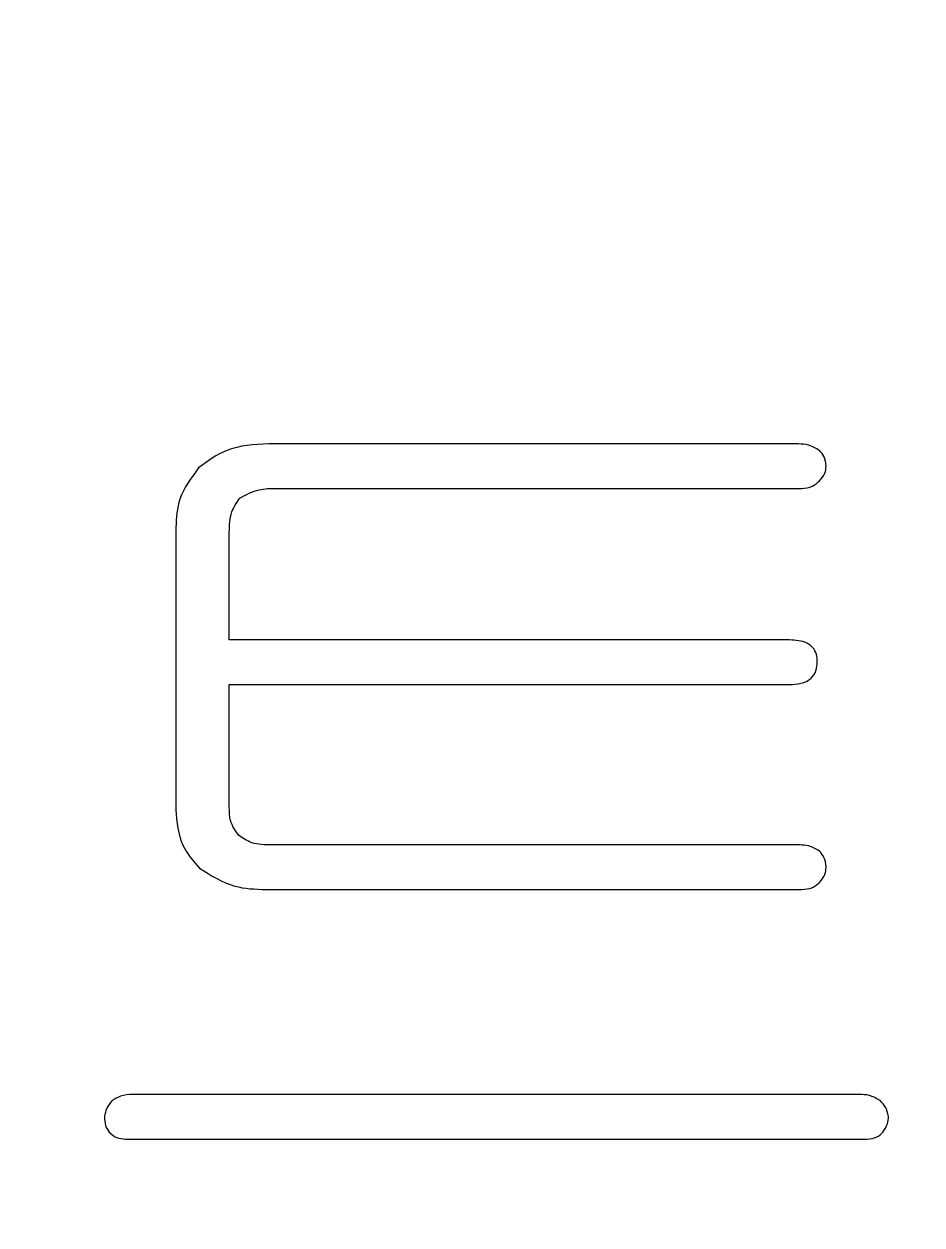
# Model space of a CAD drawing. Header units: millimetres. Extents: x 169 to 14583, y -399 to 10804.
# Drawn here: x 8222.48 to 8233.79, y 5269.66 to 5284.77 of the extents above; entities that cross this region are included whole.
import ezdxf

# ---------------------------------------------------------------- set-up
doc = ezdxf.new("R2010")
doc.units = ezdxf.units.MM
doc.header["$LTSCALE"] = 35
doc.layers.add('1', color=70, linetype='Continuous')
doc.styles.add('SLDTEXTSTYLE2', font='TXT', dxfattribs={"width": 0.7})
doc.dimstyles.new('SLDDIMSTYLE5', dxfattribs={"dimtxt": 105.988363, "dimasz": 26.25, "dimexe": 0, "dimexo": 0.0625, "dimgap": 26.497091, "dimtad": 1, "dimdec": 0, "dimrnd": 1e-09, "dimzin": 12, "dimdsep": 46, "dimtxsty": 'SLDTEXTSTYLE2', "dimsah": 1, "dimcen": 0.09, "dimadec": 0, "dimazin": 3, "dimtfac": 1, "dimtdec": 3, "dimtofl": 0, "dimtmove": 0, "dimatfit": 3, "dimfxl": 0, "dimfrac": 2, "dimtolj": 1, "dimtzin": 12, "dimarcsym": 0})

# ---------------------------------------------------------------- blocks, each defined once
blk = doc.blocks.new('_D_39')
at = {"layer": '1'}
for p, q in [((10336.279, 5511.018), (11734.619, 5511.018)), ((11699.619, 5511.018), (11699.619, 5088.118)), ((8051.635, 5088.118), (11734.619, 5088.118)), ((11699.619, 5088.118), (11699.619, 4698.415))]:
    blk.add_line(p, q, dxfattribs=at)
for points in [[(11699.619, 5511.018), (11694.369, 5484.768), (11704.869, 5484.768)], [(11699.619, 5088.118), (11704.869, 5114.368), (11694.369, 5114.368)]]:
    blk.add_solid(points, dxfattribs=at)
at = {"layer": '1', "insert": (11580.246, 4698.415), "char_height": 92.6042, "attachment_point": 1, "rotation": 90, "style": 'SLDTEXTSTYLE2'}
blk.add_mtext('423', dxfattribs=at)

msp = doc.modelspace()

# ---------------------------------------------------------------- linework, layer by layer
at = {"color": 7, "linetype": 'Continuous', "lineweight": 18}
for p, q in [((8232.232, 5279.49), (8225.561, 5279.49)), ((8225.652, 5278.93), (8232.268, 5278.93)), ((8224.392, 5278.439), (8224.392, 5274.887)), ((8225.065, 5277.023), (8225.065, 5278.379)), ((8232.119, 5277.023), (8225.065, 5277.023)), ((8225.065, 5274.918), (8225.065, 5276.462)), ((8225.065, 5276.462), (8232.119, 5276.462)), ((8232.243, 5274.443), (8225.592, 5274.443)), ((8225.524, 5273.883), (8232.269, 5273.883)), ((8232.998, 5271.303), (8223.849, 5271.303)), ((8223.754, 5270.742), (8233.093, 5270.742))]:
    msp.add_line(p, q, dxfattribs=at)
for points, knots in [([(8225.561, 5279.49), (8225.378, 5279.481), (8225.052, 5279.465), (8224.792, 5279.272), (8224.678, 5279.187)], [0, 0, 0, 0, 0.560552, 1, 1, 1, 1]), ([(8225.561, 5279.49), (8225.378, 5279.481), (8225.052, 5279.465), (8224.792, 5279.272), (8224.678, 5279.187)], [0, 0, 0, 0, 0.560552, 1, 1, 1, 1]), ([(8225.561, 5279.49), (8225.378, 5279.481), (8225.052, 5279.465), (8224.792, 5279.272), (8224.678, 5279.187)], [0, 0, 0, 0, 0.560552, 1, 1, 1, 1]), ([(8225.561, 5279.49), (8225.378, 5279.481), (8225.052, 5279.465), (8224.792, 5279.272), (8224.678, 5279.187)], [0, 0, 0, 0, 0.560552, 1, 1, 1, 1]), ([(8225.561, 5279.49), (8225.378, 5279.481), (8225.052, 5279.465), (8224.792, 5279.272), (8224.678, 5279.187)], [0, 0, 0, 0, 0.560552, 1, 1, 1, 1]), ([(8225.561, 5279.49), (8225.378, 5279.481), (8225.052, 5279.465), (8224.792, 5279.272), (8224.678, 5279.187)], [0, 0, 0, 0, 0.560552, 1, 1, 1, 1]), ([(8225.561, 5279.49), (8225.378, 5279.481), (8225.052, 5279.465), (8224.792, 5279.272), (8224.678, 5279.187)], [0, 0, 0, 0, 0.560552, 1, 1, 1, 1]), ([(8232.495, 5279.405), (8232.45, 5279.433), (8232.369, 5279.484), (8232.274, 5279.488), (8232.232, 5279.49)], [0, 0, 0, 0, 0.557701, 1, 1, 1, 1]), ([(8232.495, 5279.405), (8232.45, 5279.433), (8232.369, 5279.484), (8232.274, 5279.488), (8232.232, 5279.49)], [0, 0, 0, 0, 0.557701, 1, 1, 1, 1]), ([(8232.495, 5279.405), (8232.45, 5279.433), (8232.369, 5279.484), (8232.274, 5279.488), (8232.232, 5279.49)], [0, 0, 0, 0, 0.557701, 1, 1, 1, 1]), ([(8232.495, 5279.405), (8232.45, 5279.433), (8232.369, 5279.484), (8232.274, 5279.488), (8232.232, 5279.49)], [0, 0, 0, 0, 0.557701, 1, 1, 1, 1]), ([(8232.495, 5279.405), (8232.45, 5279.433), (8232.369, 5279.484), (8232.274, 5279.488), (8232.232, 5279.49)], [0, 0, 0, 0, 0.557701, 1, 1, 1, 1]), ([(8232.495, 5279.405), (8232.45, 5279.433), (8232.369, 5279.484), (8232.274, 5279.488), (8232.232, 5279.49)], [0, 0, 0, 0, 0.557701, 1, 1, 1, 1]), ([(8232.495, 5279.405), (8232.45, 5279.433), (8232.369, 5279.484), (8232.274, 5279.488), (8232.232, 5279.49)], [0, 0, 0, 0, 0.557701, 1, 1, 1, 1]), ([(8232.579, 5279.21), (8232.575, 5279.252), (8232.568, 5279.326), (8232.518, 5279.38), (8232.495, 5279.405)], [0, 0, 0, 0, 0.557625, 1, 1, 1, 1]), ([(8232.579, 5279.21), (8232.575, 5279.252), (8232.568, 5279.326), (8232.518, 5279.38), (8232.495, 5279.405)], [0, 0, 0, 0, 0.557625, 1, 1, 1, 1]), ([(8232.579, 5279.21), (8232.575, 5279.252), (8232.568, 5279.326), (8232.518, 5279.38), (8232.495, 5279.405)], [0, 0, 0, 0, 0.557625, 1, 1, 1, 1]), ([(8232.579, 5279.21), (8232.575, 5279.252), (8232.568, 5279.326), (8232.518, 5279.38), (8232.495, 5279.405)], [0, 0, 0, 0, 0.557625, 1, 1, 1, 1]), ([(8232.579, 5279.21), (8232.575, 5279.252), (8232.568, 5279.326), (8232.518, 5279.38), (8232.495, 5279.405)], [0, 0, 0, 0, 0.557625, 1, 1, 1, 1]), ([(8232.579, 5279.21), (8232.575, 5279.252), (8232.568, 5279.326), (8232.518, 5279.38), (8232.495, 5279.405)], [0, 0, 0, 0, 0.557625, 1, 1, 1, 1]), ([(8232.579, 5279.21), (8232.575, 5279.252), (8232.568, 5279.326), (8232.518, 5279.38), (8232.495, 5279.405)], [0, 0, 0, 0, 0.557625, 1, 1, 1, 1]), ([(8232.495, 5279.026), (8232.522, 5279.056), (8232.57, 5279.108), (8232.576, 5279.179), (8232.579, 5279.21)], [0, 0, 0, 0, 0.5576, 1, 1, 1, 1]), ([(8232.495, 5279.026), (8232.522, 5279.056), (8232.57, 5279.108), (8232.576, 5279.179), (8232.579, 5279.21)], [0, 0, 0, 0, 0.5576, 1, 1, 1, 1]), ([(8232.495, 5279.026), (8232.522, 5279.056), (8232.57, 5279.108), (8232.576, 5279.179), (8232.579, 5279.21)], [0, 0, 0, 0, 0.5576, 1, 1, 1, 1]), ([(8232.495, 5279.026), (8232.522, 5279.056), (8232.57, 5279.108), (8232.576, 5279.179), (8232.579, 5279.21)], [0, 0, 0, 0, 0.5576, 1, 1, 1, 1]), ([(8232.495, 5279.026), (8232.522, 5279.056), (8232.57, 5279.108), (8232.576, 5279.179), (8232.579, 5279.21)], [0, 0, 0, 0, 0.5576, 1, 1, 1, 1]), ([(8232.495, 5279.026), (8232.522, 5279.056), (8232.57, 5279.108), (8232.576, 5279.179), (8232.579, 5279.21)], [0, 0, 0, 0, 0.5576, 1, 1, 1, 1]), ([(8232.495, 5279.026), (8232.522, 5279.056), (8232.57, 5279.108), (8232.576, 5279.179), (8232.579, 5279.21)], [0, 0, 0, 0, 0.5576, 1, 1, 1, 1]), ([(8224.678, 5279.187), (8224.584, 5279.062), (8224.416, 5278.839), (8224.399, 5278.561), (8224.392, 5278.439)], [0, 0, 0, 0, 0.5589517, 1, 1, 1, 1]), ([(8224.678, 5279.187), (8224.584, 5279.062), (8224.416, 5278.839), (8224.399, 5278.561), (8224.392, 5278.439)], [0, 0, 0, 0, 0.5589517, 1, 1, 1, 1]), ([(8224.678, 5279.187), (8224.584, 5279.062), (8224.416, 5278.839), (8224.399, 5278.561), (8224.392, 5278.439)], [0, 0, 0, 0, 0.558952, 1, 1, 1, 1]), ([(8224.678, 5279.187), (8224.584, 5279.062), (8224.416, 5278.839), (8224.399, 5278.561), (8224.392, 5278.439)], [0, 0, 0, 0, 0.558952, 1, 1, 1, 1]), ([(8224.678, 5279.187), (8224.584, 5279.062), (8224.416, 5278.839), (8224.399, 5278.561), (8224.392, 5278.439)], [0, 0, 0, 0, 0.558952, 1, 1, 1, 1]), ([(8224.678, 5279.187), (8224.584, 5279.062), (8224.416, 5278.839), (8224.399, 5278.561), (8224.392, 5278.439)], [0, 0, 0, 0, 0.558952, 1, 1, 1, 1]), ([(8224.678, 5279.187), (8224.584, 5279.062), (8224.416, 5278.839), (8224.399, 5278.561), (8224.392, 5278.439)], [0, 0, 0, 0, 0.558952, 1, 1, 1, 1]), ([(8225.196, 5278.807), (8225.276, 5278.85), (8225.419, 5278.928), (8225.581, 5278.929), (8225.652, 5278.93)], [0, 0, 0, 0, 0.557937, 1, 1, 1, 1]), ([(8225.196, 5278.807), (8225.276, 5278.85), (8225.419, 5278.928), (8225.581, 5278.929), (8225.652, 5278.93)], [0, 0, 0, 0, 0.557937, 1, 1, 1, 1]), ([(8225.196, 5278.807), (8225.276, 5278.85), (8225.419, 5278.928), (8225.581, 5278.929), (8225.652, 5278.93)], [0, 0, 0, 0, 0.557937, 1, 1, 1, 1]), ([(8225.196, 5278.807), (8225.276, 5278.85), (8225.419, 5278.928), (8225.581, 5278.929), (8225.652, 5278.93)], [0, 0, 0, 0, 0.557937, 1, 1, 1, 1]), ([(8225.196, 5278.807), (8225.276, 5278.85), (8225.419, 5278.928), (8225.581, 5278.929), (8225.652, 5278.93)], [0, 0, 0, 0, 0.557937, 1, 1, 1, 1]), ([(8225.196, 5278.807), (8225.276, 5278.85), (8225.419, 5278.928), (8225.581, 5278.929), (8225.652, 5278.93)], [0, 0, 0, 0, 0.557937, 1, 1, 1, 1]), ([(8225.196, 5278.807), (8225.276, 5278.85), (8225.419, 5278.928), (8225.581, 5278.929), (8225.652, 5278.93)], [0, 0, 0, 0, 0.557937, 1, 1, 1, 1]), ([(8232.268, 5278.93), (8232.316, 5278.934), (8232.403, 5278.941), (8232.467, 5279), (8232.495, 5279.026)], [0, 0, 0, 0, 0.559564, 1, 1, 1, 1]), ([(8232.268, 5278.93), (8232.316, 5278.934), (8232.403, 5278.941), (8232.467, 5279), (8232.495, 5279.026)], [0, 0, 0, 0, 0.559564, 1, 1, 1, 1]), ([(8232.268, 5278.93), (8232.316, 5278.934), (8232.403, 5278.941), (8232.467, 5279), (8232.495, 5279.026)], [0, 0, 0, 0, 0.559564, 1, 1, 1, 1]), ([(8232.268, 5278.93), (8232.316, 5278.934), (8232.403, 5278.941), (8232.467, 5279), (8232.495, 5279.026)], [0, 0, 0, 0, 0.559564, 1, 1, 1, 1]), ([(8232.268, 5278.93), (8232.316, 5278.934), (8232.403, 5278.941), (8232.467, 5279), (8232.495, 5279.026)], [0, 0, 0, 0, 0.559564, 1, 1, 1, 1]), ([(8232.268, 5278.93), (8232.316, 5278.934), (8232.403, 5278.941), (8232.467, 5279), (8232.495, 5279.026)], [0, 0, 0, 0, 0.559564, 1, 1, 1, 1]), ([(8232.268, 5278.93), (8232.316, 5278.934), (8232.403, 5278.941), (8232.467, 5279), (8232.495, 5279.026)], [0, 0, 0, 0, 0.559564, 1, 1, 1, 1]), ([(8225.065, 5278.379), (8225.067, 5278.467), (8225.072, 5278.623), (8225.158, 5278.751), (8225.196, 5278.807)], [0, 0, 0, 0, 0.561279, 1, 1, 1, 1]), ([(8225.065, 5278.379), (8225.067, 5278.467), (8225.072, 5278.623), (8225.158, 5278.751), (8225.196, 5278.807)], [0, 0, 0, 0, 0.561279, 1, 1, 1, 1]), ([(8225.065, 5278.379), (8225.067, 5278.467), (8225.072, 5278.623), (8225.158, 5278.751), (8225.196, 5278.807)], [0, 0, 0, 0, 0.561279, 1, 1, 1, 1]), ([(8225.065, 5278.379), (8225.067, 5278.467), (8225.072, 5278.623), (8225.158, 5278.751), (8225.196, 5278.807)], [0, 0, 0, 0, 0.561279, 1, 1, 1, 1]), ([(8225.065, 5278.379), (8225.067, 5278.467), (8225.072, 5278.623), (8225.158, 5278.751), (8225.196, 5278.807)], [0, 0, 0, 0, 0.561279, 1, 1, 1, 1]), ([(8225.065, 5278.379), (8225.067, 5278.467), (8225.072, 5278.623), (8225.158, 5278.751), (8225.196, 5278.807)], [0, 0, 0, 0, 0.561279, 1, 1, 1, 1]), ([(8225.065, 5278.379), (8225.067, 5278.467), (8225.072, 5278.623), (8225.158, 5278.751), (8225.196, 5278.807)], [0, 0, 0, 0, 0.561279, 1, 1, 1, 1]), ([(8232.467, 5276.748), (8232.466, 5276.78), (8232.463, 5276.843), (8232.417, 5276.93), (8232.303, 5277.013), (8232.194, 5277.019), (8232.119, 5277.023)], [0, 0, 0, 0, 0.187486, 0.374159, 0.561051, 1, 1, 1, 1]), ([(8232.467, 5276.748), (8232.466, 5276.78), (8232.463, 5276.843), (8232.417, 5276.93), (8232.303, 5277.013), (8232.194, 5277.019), (8232.119, 5277.023)], [0, 0, 0, 0, 0.187486, 0.374159, 0.561051, 1, 1, 1, 1]), ([(8232.467, 5276.748), (8232.466, 5276.78), (8232.463, 5276.843), (8232.417, 5276.93), (8232.303, 5277.013), (8232.194, 5277.019), (8232.119, 5277.023)], [0, 0, 0, 0, 0.187486, 0.374159, 0.561051, 1, 1, 1, 1]), ([(8232.467, 5276.748), (8232.466, 5276.78), (8232.463, 5276.843), (8232.417, 5276.93), (8232.303, 5277.013), (8232.194, 5277.019), (8232.119, 5277.023)], [0, 0, 0, 0, 0.187486, 0.374159, 0.561051, 1, 1, 1, 1]), ([(8232.467, 5276.748), (8232.466, 5276.78), (8232.463, 5276.843), (8232.417, 5276.93), (8232.303, 5277.013), (8232.194, 5277.019), (8232.119, 5277.023)], [0, 0, 0, 0, 0.187486, 0.374159, 0.561051, 1, 1, 1, 1]), ([(8232.467, 5276.748), (8232.466, 5276.78), (8232.463, 5276.843), (8232.417, 5276.93), (8232.303, 5277.013), (8232.194, 5277.019), (8232.119, 5277.023)], [0, 0, 0, 0, 0.187486, 0.374159, 0.561051, 1, 1, 1, 1]), ([(8232.467, 5276.748), (8232.466, 5276.78), (8232.463, 5276.843), (8232.417, 5276.93), (8232.303, 5277.013), (8232.194, 5277.019), (8232.119, 5277.023)], [0, 0, 0, 0, 0.187486, 0.374159, 0.561051, 1, 1, 1, 1]), ([(8232.119, 5276.462), (8232.167, 5276.464), (8232.263, 5276.468), (8232.389, 5276.526), (8232.461, 5276.634), (8232.465, 5276.71), (8232.467, 5276.748)], [0, 0, 0, 0, 0.281118, 0.560109, 0.779488, 1, 1, 1, 1]), ([(8232.119, 5276.462), (8232.167, 5276.464), (8232.263, 5276.468), (8232.389, 5276.526), (8232.461, 5276.634), (8232.465, 5276.71), (8232.467, 5276.748)], [0, 0, 0, 0, 0.281118, 0.560109, 0.779488, 1, 1, 1, 1]), ([(8232.119, 5276.462), (8232.167, 5276.464), (8232.263, 5276.468), (8232.389, 5276.526), (8232.461, 5276.634), (8232.465, 5276.71), (8232.467, 5276.748)], [0, 0, 0, 0, 0.281118, 0.560109, 0.779488, 1, 1, 1, 1]), ([(8232.119, 5276.462), (8232.167, 5276.464), (8232.263, 5276.468), (8232.389, 5276.526), (8232.461, 5276.634), (8232.465, 5276.71), (8232.467, 5276.748)], [0, 0, 0, 0, 0.281118, 0.560109, 0.779488, 1, 1, 1, 1]), ([(8232.119, 5276.462), (8232.167, 5276.464), (8232.263, 5276.468), (8232.389, 5276.526), (8232.461, 5276.634), (8232.465, 5276.71), (8232.467, 5276.748)], [0, 0, 0, 0, 0.281118, 0.560109, 0.779488, 1, 1, 1, 1]), ([(8232.119, 5276.462), (8232.167, 5276.464), (8232.263, 5276.468), (8232.389, 5276.526), (8232.461, 5276.634), (8232.465, 5276.71), (8232.467, 5276.748)], [0, 0, 0, 0, 0.281118, 0.560109, 0.779488, 1, 1, 1, 1]), ([(8232.119, 5276.462), (8232.167, 5276.464), (8232.263, 5276.468), (8232.389, 5276.526), (8232.461, 5276.634), (8232.465, 5276.71), (8232.467, 5276.748)], [0, 0, 0, 0, 0.281118, 0.560109, 0.779488, 1, 1, 1, 1]), ([(8224.392, 5274.887), (8224.405, 5274.731), (8224.427, 5274.452), (8224.61, 5274.243), (8224.69, 5274.151)], [0, 0, 0, 0, 0.559959, 1, 1, 1, 1]), ([(8224.392, 5274.887), (8224.405, 5274.731), (8224.427, 5274.452), (8224.61, 5274.243), (8224.69, 5274.151)], [0, 0, 0, 0, 0.559959, 1, 1, 1, 1]), ([(8224.392, 5274.887), (8224.405, 5274.731), (8224.427, 5274.452), (8224.61, 5274.243), (8224.69, 5274.151)], [0, 0, 0, 0, 0.559959, 1, 1, 1, 1]), ([(8224.392, 5274.887), (8224.405, 5274.731), (8224.427, 5274.452), (8224.61, 5274.243), (8224.69, 5274.151)], [0, 0, 0, 0, 0.559959, 1, 1, 1, 1]), ([(8224.392, 5274.887), (8224.405, 5274.731), (8224.427, 5274.452), (8224.61, 5274.243), (8224.69, 5274.151)], [0, 0, 0, 0, 0.559959, 1, 1, 1, 1]), ([(8224.392, 5274.887), (8224.405, 5274.731), (8224.427, 5274.452), (8224.61, 5274.243), (8224.69, 5274.151)], [0, 0, 0, 0, 0.559959, 1, 1, 1, 1]), ([(8224.392, 5274.887), (8224.405, 5274.731), (8224.427, 5274.452), (8224.61, 5274.243), (8224.69, 5274.151)], [0, 0, 0, 0, 0.559959, 1, 1, 1, 1]), ([(8225.184, 5274.563), (8225.142, 5274.623), (8225.068, 5274.73), (8225.066, 5274.861), (8225.065, 5274.918)], [0, 0, 0, 0, 0.5573399, 1, 1, 1, 1]), ([(8225.184, 5274.563), (8225.142, 5274.623), (8225.068, 5274.73), (8225.066, 5274.861), (8225.065, 5274.918)], [0, 0, 0, 0, 0.5573399, 1, 1, 1, 1]), ([(8225.184, 5274.563), (8225.142, 5274.623), (8225.068, 5274.73), (8225.066, 5274.861), (8225.065, 5274.918)], [0, 0, 0, 0, 0.55734, 1, 1, 1, 1]), ([(8225.184, 5274.563), (8225.142, 5274.623), (8225.068, 5274.73), (8225.066, 5274.861), (8225.065, 5274.918)], [0, 0, 0, 0, 0.55734, 1, 1, 1, 1]), ([(8225.184, 5274.563), (8225.142, 5274.623), (8225.068, 5274.73), (8225.066, 5274.861), (8225.065, 5274.918)], [0, 0, 0, 0, 0.55734, 1, 1, 1, 1]), ([(8225.184, 5274.563), (8225.142, 5274.623), (8225.068, 5274.73), (8225.066, 5274.861), (8225.065, 5274.918)], [0, 0, 0, 0, 0.55734, 1, 1, 1, 1]), ([(8225.184, 5274.563), (8225.142, 5274.623), (8225.068, 5274.73), (8225.066, 5274.861), (8225.065, 5274.918)], [0, 0, 0, 0, 0.55734, 1, 1, 1, 1]), ([(8225.592, 5274.443), (8225.509, 5274.445), (8225.361, 5274.447), (8225.238, 5274.527), (8225.184, 5274.563)], [0, 0, 0, 0, 0.5615724, 1, 1, 1, 1]), ([(8225.592, 5274.443), (8225.509, 5274.445), (8225.361, 5274.447), (8225.238, 5274.527), (8225.184, 5274.563)], [0, 0, 0, 0, 0.5615724, 1, 1, 1, 1]), ([(8225.592, 5274.443), (8225.509, 5274.445), (8225.361, 5274.447), (8225.238, 5274.527), (8225.184, 5274.563)], [0, 0, 0, 0, 0.561572, 1, 1, 1, 1]), ([(8225.592, 5274.443), (8225.509, 5274.445), (8225.361, 5274.447), (8225.238, 5274.527), (8225.184, 5274.563)], [0, 0, 0, 0, 0.561572, 1, 1, 1, 1]), ([(8225.592, 5274.443), (8225.509, 5274.445), (8225.361, 5274.447), (8225.238, 5274.527), (8225.184, 5274.563)], [0, 0, 0, 0, 0.561572, 1, 1, 1, 1]), ([(8225.592, 5274.443), (8225.509, 5274.445), (8225.361, 5274.447), (8225.238, 5274.527), (8225.184, 5274.563)], [0, 0, 0, 0, 0.561572, 1, 1, 1, 1]), ([(8225.592, 5274.443), (8225.509, 5274.445), (8225.361, 5274.447), (8225.238, 5274.527), (8225.184, 5274.563)], [0, 0, 0, 0, 0.561572, 1, 1, 1, 1]), ([(8232.495, 5274.366), (8232.452, 5274.392), (8232.374, 5274.439), (8232.283, 5274.442), (8232.243, 5274.443)], [0, 0, 0, 0, 0.557275, 1, 1, 1, 1]), ([(8232.495, 5274.366), (8232.452, 5274.392), (8232.374, 5274.439), (8232.283, 5274.442), (8232.243, 5274.443)], [0, 0, 0, 0, 0.557275, 1, 1, 1, 1]), ([(8232.495, 5274.366), (8232.452, 5274.392), (8232.374, 5274.439), (8232.283, 5274.442), (8232.243, 5274.443)], [0, 0, 0, 0, 0.557275, 1, 1, 1, 1]), ([(8232.495, 5274.366), (8232.452, 5274.392), (8232.374, 5274.439), (8232.283, 5274.442), (8232.243, 5274.443)], [0, 0, 0, 0, 0.557275, 1, 1, 1, 1]), ([(8232.495, 5274.366), (8232.452, 5274.392), (8232.374, 5274.439), (8232.283, 5274.442), (8232.243, 5274.443)], [0, 0, 0, 0, 0.557275, 1, 1, 1, 1]), ([(8232.495, 5274.366), (8232.452, 5274.392), (8232.374, 5274.439), (8232.283, 5274.442), (8232.243, 5274.443)], [0, 0, 0, 0, 0.557275, 1, 1, 1, 1]), ([(8232.495, 5274.366), (8232.452, 5274.392), (8232.374, 5274.439), (8232.283, 5274.442), (8232.243, 5274.443)], [0, 0, 0, 0, 0.557275, 1, 1, 1, 1]), ([(8232.579, 5274.168), (8232.574, 5274.21), (8232.565, 5274.284), (8232.517, 5274.341), (8232.495, 5274.366)], [0, 0, 0, 0, 0.557272, 1, 1, 1, 1]), ([(8232.579, 5274.168), (8232.574, 5274.21), (8232.565, 5274.284), (8232.517, 5274.341), (8232.495, 5274.366)], [0, 0, 0, 0, 0.557272, 1, 1, 1, 1]), ([(8232.579, 5274.168), (8232.574, 5274.21), (8232.565, 5274.284), (8232.517, 5274.341), (8232.495, 5274.366)], [0, 0, 0, 0, 0.557272, 1, 1, 1, 1]), ([(8232.579, 5274.168), (8232.574, 5274.21), (8232.565, 5274.284), (8232.517, 5274.341), (8232.495, 5274.366)], [0, 0, 0, 0, 0.557272, 1, 1, 1, 1]), ([(8232.579, 5274.168), (8232.574, 5274.21), (8232.565, 5274.284), (8232.517, 5274.341), (8232.495, 5274.366)], [0, 0, 0, 0, 0.557272, 1, 1, 1, 1]), ([(8232.579, 5274.168), (8232.574, 5274.21), (8232.565, 5274.284), (8232.517, 5274.341), (8232.495, 5274.366)], [0, 0, 0, 0, 0.557272, 1, 1, 1, 1]), ([(8232.579, 5274.168), (8232.574, 5274.21), (8232.565, 5274.284), (8232.517, 5274.341), (8232.495, 5274.366)], [0, 0, 0, 0, 0.557272, 1, 1, 1, 1]), ([(8224.69, 5274.151), (8224.833, 5274.06), (8225.089, 5273.897), (8225.391, 5273.887), (8225.524, 5273.883)], [0, 0, 0, 0, 0.5582774, 1, 1, 1, 1]), ([(8224.69, 5274.151), (8224.833, 5274.06), (8225.089, 5273.897), (8225.391, 5273.887), (8225.524, 5273.883)], [0, 0, 0, 0, 0.558277, 1, 1, 1, 1]), ([(8224.69, 5274.151), (8224.833, 5274.06), (8225.089, 5273.897), (8225.391, 5273.887), (8225.524, 5273.883)], [0, 0, 0, 0, 0.5582774, 1, 1, 1, 1]), ([(8224.69, 5274.151), (8224.833, 5274.06), (8225.089, 5273.897), (8225.391, 5273.887), (8225.524, 5273.883)], [0, 0, 0, 0, 0.5582774, 1, 1, 1, 1]), ([(8224.69, 5274.151), (8224.833, 5274.06), (8225.089, 5273.897), (8225.391, 5273.887), (8225.524, 5273.883)], [0, 0, 0, 0, 0.5582774, 1, 1, 1, 1]), ([(8224.69, 5274.151), (8224.833, 5274.06), (8225.089, 5273.897), (8225.391, 5273.887), (8225.524, 5273.883)], [0, 0, 0, 0, 0.5582774, 1, 1, 1, 1]), ([(8224.69, 5274.151), (8224.833, 5274.06), (8225.089, 5273.897), (8225.391, 5273.887), (8225.524, 5273.883)], [0, 0, 0, 0, 0.5582774, 1, 1, 1, 1]), ([(8232.495, 5273.97), (8232.522, 5274.003), (8232.569, 5274.061), (8232.576, 5274.135), (8232.579, 5274.168)], [0, 0, 0, 0, 0.558138, 1, 1, 1, 1]), ([(8232.495, 5273.97), (8232.522, 5274.003), (8232.569, 5274.061), (8232.576, 5274.135), (8232.579, 5274.168)], [0, 0, 0, 0, 0.558138, 1, 1, 1, 1]), ([(8232.495, 5273.97), (8232.522, 5274.003), (8232.569, 5274.061), (8232.576, 5274.135), (8232.579, 5274.168)], [0, 0, 0, 0, 0.5581375, 1, 1, 1, 1]), ([(8232.495, 5273.97), (8232.522, 5274.003), (8232.569, 5274.061), (8232.576, 5274.135), (8232.579, 5274.168)], [0, 0, 0, 0, 0.5581375, 1, 1, 1, 1]), ([(8232.495, 5273.97), (8232.522, 5274.003), (8232.569, 5274.061), (8232.576, 5274.135), (8232.579, 5274.168)], [0, 0, 0, 0, 0.5581375, 1, 1, 1, 1]), ([(8232.495, 5273.97), (8232.522, 5274.003), (8232.569, 5274.061), (8232.576, 5274.135), (8232.579, 5274.168)], [0, 0, 0, 0, 0.5581375, 1, 1, 1, 1]), ([(8232.495, 5273.97), (8232.522, 5274.003), (8232.569, 5274.061), (8232.576, 5274.135), (8232.579, 5274.168)], [0, 0, 0, 0, 0.5581375, 1, 1, 1, 1]), ([(8232.269, 5273.883), (8232.317, 5273.886), (8232.401, 5273.893), (8232.467, 5273.947), (8232.495, 5273.97)], [0, 0, 0, 0, 0.560132, 1, 1, 1, 1]), ([(8232.269, 5273.883), (8232.317, 5273.886), (8232.401, 5273.893), (8232.467, 5273.947), (8232.495, 5273.97)], [0, 0, 0, 0, 0.560132, 1, 1, 1, 1]), ([(8232.269, 5273.883), (8232.317, 5273.886), (8232.401, 5273.893), (8232.467, 5273.947), (8232.495, 5273.97)], [0, 0, 0, 0, 0.560132, 1, 1, 1, 1]), ([(8232.269, 5273.883), (8232.317, 5273.886), (8232.401, 5273.893), (8232.467, 5273.947), (8232.495, 5273.97)], [0, 0, 0, 0, 0.560132, 1, 1, 1, 1]), ([(8232.269, 5273.883), (8232.317, 5273.886), (8232.401, 5273.893), (8232.467, 5273.947), (8232.495, 5273.97)], [0, 0, 0, 0, 0.560132, 1, 1, 1, 1]), ([(8232.269, 5273.883), (8232.317, 5273.886), (8232.401, 5273.893), (8232.467, 5273.947), (8232.495, 5273.97)], [0, 0, 0, 0, 0.560132, 1, 1, 1, 1]), ([(8232.269, 5273.883), (8232.317, 5273.886), (8232.401, 5273.893), (8232.467, 5273.947), (8232.495, 5273.97)], [0, 0, 0, 0, 0.560132, 1, 1, 1, 1]), ([(8223.589, 5271.226), (8223.563, 5271.193), (8223.515, 5271.134), (8223.501, 5271.06), (8223.495, 5271.028)], [0, 0, 0, 0, 0.558629, 1, 1, 1, 1]), ([(8223.589, 5271.226), (8223.563, 5271.193), (8223.515, 5271.134), (8223.501, 5271.06), (8223.495, 5271.028)], [0, 0, 0, 0, 0.558629, 1, 1, 1, 1]), ([(8223.589, 5271.226), (8223.563, 5271.193), (8223.515, 5271.134), (8223.501, 5271.06), (8223.495, 5271.028)], [0, 0, 0, 0, 0.558629, 1, 1, 1, 1]), ([(8223.589, 5271.226), (8223.563, 5271.193), (8223.515, 5271.134), (8223.501, 5271.06), (8223.495, 5271.028)], [0, 0, 0, 0, 0.558629, 1, 1, 1, 1]), ([(8223.589, 5271.226), (8223.563, 5271.193), (8223.515, 5271.134), (8223.501, 5271.06), (8223.495, 5271.028)], [0, 0, 0, 0, 0.558629, 1, 1, 1, 1]), ([(8223.589, 5271.226), (8223.563, 5271.193), (8223.515, 5271.134), (8223.501, 5271.06), (8223.495, 5271.028)], [0, 0, 0, 0, 0.558629, 1, 1, 1, 1]), ([(8223.589, 5271.226), (8223.563, 5271.193), (8223.515, 5271.134), (8223.501, 5271.06), (8223.495, 5271.028)], [0, 0, 0, 0, 0.558629, 1, 1, 1, 1]), ([(8223.849, 5271.303), (8223.797, 5271.301), (8223.703, 5271.297), (8223.624, 5271.247), (8223.589, 5271.226)], [0, 0, 0, 0, 0.559434, 1, 1, 1, 1]), ([(8223.849, 5271.303), (8223.797, 5271.301), (8223.703, 5271.297), (8223.624, 5271.247), (8223.589, 5271.226)], [0, 0, 0, 0, 0.559434, 1, 1, 1, 1]), ([(8223.849, 5271.303), (8223.797, 5271.301), (8223.703, 5271.297), (8223.624, 5271.247), (8223.589, 5271.226)], [0, 0, 0, 0, 0.559434, 1, 1, 1, 1]), ([(8223.849, 5271.303), (8223.797, 5271.301), (8223.703, 5271.297), (8223.624, 5271.247), (8223.589, 5271.226)], [0, 0, 0, 0, 0.559434, 1, 1, 1, 1]), ([(8223.849, 5271.303), (8223.797, 5271.301), (8223.703, 5271.297), (8223.624, 5271.247), (8223.589, 5271.226)], [0, 0, 0, 0, 0.559434, 1, 1, 1, 1]), ([(8223.849, 5271.303), (8223.797, 5271.301), (8223.703, 5271.297), (8223.624, 5271.247), (8223.589, 5271.226)], [0, 0, 0, 0, 0.559434, 1, 1, 1, 1]), ([(8223.849, 5271.303), (8223.797, 5271.301), (8223.703, 5271.297), (8223.624, 5271.247), (8223.589, 5271.226)], [0, 0, 0, 0, 0.559434, 1, 1, 1, 1]), ([(8233.258, 5271.226), (8233.213, 5271.252), (8233.132, 5271.299), (8233.039, 5271.302), (8232.998, 5271.303)], [0, 0, 0, 0, 0.5571421, 1, 1, 1, 1]), ([(8233.258, 5271.226), (8233.213, 5271.252), (8233.132, 5271.299), (8233.039, 5271.302), (8232.998, 5271.303)], [0, 0, 0, 0, 0.5571421, 1, 1, 1, 1]), ([(8233.258, 5271.226), (8233.213, 5271.252), (8233.132, 5271.299), (8233.039, 5271.302), (8232.998, 5271.303)], [0, 0, 0, 0, 0.557142, 1, 1, 1, 1]), ([(8233.258, 5271.226), (8233.213, 5271.252), (8233.132, 5271.299), (8233.039, 5271.302), (8232.998, 5271.303)], [0, 0, 0, 0, 0.557142, 1, 1, 1, 1]), ([(8233.258, 5271.226), (8233.213, 5271.252), (8233.132, 5271.299), (8233.039, 5271.302), (8232.998, 5271.303)], [0, 0, 0, 0, 0.557142, 1, 1, 1, 1]), ([(8233.258, 5271.226), (8233.213, 5271.252), (8233.132, 5271.299), (8233.039, 5271.302), (8232.998, 5271.303)], [0, 0, 0, 0, 0.557142, 1, 1, 1, 1]), ([(8233.258, 5271.226), (8233.213, 5271.252), (8233.132, 5271.299), (8233.039, 5271.302), (8232.998, 5271.303)], [0, 0, 0, 0, 0.557142, 1, 1, 1, 1]), ([(8233.365, 5271.028), (8233.354, 5271.07), (8233.336, 5271.146), (8233.282, 5271.201), (8233.258, 5271.226)], [0, 0, 0, 0, 0.557536, 1, 1, 1, 1]), ([(8233.365, 5271.028), (8233.354, 5271.07), (8233.336, 5271.146), (8233.282, 5271.201), (8233.258, 5271.226)], [0, 0, 0, 0, 0.557536, 1, 1, 1, 1]), ([(8233.365, 5271.028), (8233.354, 5271.07), (8233.336, 5271.146), (8233.282, 5271.201), (8233.258, 5271.226)], [0, 0, 0, 0, 0.557536, 1, 1, 1, 1]), ([(8233.365, 5271.028), (8233.354, 5271.07), (8233.336, 5271.146), (8233.282, 5271.201), (8233.258, 5271.226)], [0, 0, 0, 0, 0.557536, 1, 1, 1, 1]), ([(8233.365, 5271.028), (8233.354, 5271.07), (8233.336, 5271.146), (8233.282, 5271.201), (8233.258, 5271.226)], [0, 0, 0, 0, 0.557536, 1, 1, 1, 1]), ([(8233.365, 5271.028), (8233.354, 5271.07), (8233.336, 5271.146), (8233.282, 5271.201), (8233.258, 5271.226)], [0, 0, 0, 0, 0.557536, 1, 1, 1, 1]), ([(8233.365, 5271.028), (8233.354, 5271.07), (8233.336, 5271.146), (8233.282, 5271.201), (8233.258, 5271.226)], [0, 0, 0, 0, 0.557536, 1, 1, 1, 1]), ([(8223.495, 5271.028), (8223.495, 5270.987), (8223.495, 5270.915), (8223.536, 5270.856), (8223.554, 5270.83)], [0, 0, 0, 0, 0.557456, 1, 1, 1, 1]), ([(8223.495, 5271.028), (8223.495, 5270.987), (8223.495, 5270.915), (8223.536, 5270.856), (8223.554, 5270.83)], [0, 0, 0, 0, 0.557456, 1, 1, 1, 1]), ([(8223.495, 5271.028), (8223.495, 5270.987), (8223.495, 5270.915), (8223.536, 5270.856), (8223.554, 5270.83)], [0, 0, 0, 0, 0.557456, 1, 1, 1, 1]), ([(8223.495, 5271.028), (8223.495, 5270.987), (8223.495, 5270.915), (8223.536, 5270.856), (8223.554, 5270.83)], [0, 0, 0, 0, 0.557456, 1, 1, 1, 1]), ([(8223.495, 5271.028), (8223.495, 5270.987), (8223.495, 5270.915), (8223.536, 5270.856), (8223.554, 5270.83)], [0, 0, 0, 0, 0.557456, 1, 1, 1, 1]), ([(8223.495, 5271.028), (8223.495, 5270.987), (8223.495, 5270.915), (8223.536, 5270.856), (8223.554, 5270.83)], [0, 0, 0, 0, 0.557456, 1, 1, 1, 1]), ([(8223.495, 5271.028), (8223.495, 5270.987), (8223.495, 5270.915), (8223.536, 5270.856), (8223.554, 5270.83)], [0, 0, 0, 0, 0.557456, 1, 1, 1, 1]), ([(8233.294, 5270.83), (8233.317, 5270.864), (8233.357, 5270.924), (8233.362, 5270.996), (8233.365, 5271.028)], [0, 0, 0, 0, 0.558239, 1, 1, 1, 1]), ([(8233.294, 5270.83), (8233.317, 5270.864), (8233.357, 5270.924), (8233.362, 5270.996), (8233.365, 5271.028)], [0, 0, 0, 0, 0.558239, 1, 1, 1, 1]), ([(8233.294, 5270.83), (8233.317, 5270.864), (8233.357, 5270.924), (8233.362, 5270.996), (8233.365, 5271.028)], [0, 0, 0, 0, 0.558239, 1, 1, 1, 1]), ([(8233.294, 5270.83), (8233.317, 5270.864), (8233.357, 5270.924), (8233.362, 5270.996), (8233.365, 5271.028)], [0, 0, 0, 0, 0.558239, 1, 1, 1, 1]), ([(8233.294, 5270.83), (8233.317, 5270.864), (8233.357, 5270.924), (8233.362, 5270.996), (8233.365, 5271.028)], [0, 0, 0, 0, 0.558239, 1, 1, 1, 1]), ([(8233.294, 5270.83), (8233.317, 5270.864), (8233.357, 5270.924), (8233.362, 5270.996), (8233.365, 5271.028)], [0, 0, 0, 0, 0.558239, 1, 1, 1, 1]), ([(8233.294, 5270.83), (8233.317, 5270.864), (8233.357, 5270.924), (8233.362, 5270.996), (8233.365, 5271.028)], [0, 0, 0, 0, 0.558239, 1, 1, 1, 1]), ([(8223.554, 5270.83), (8223.587, 5270.801), (8223.644, 5270.75), (8223.72, 5270.745), (8223.754, 5270.742)], [0, 0, 0, 0, 0.5586185, 1, 1, 1, 1]), ([(8223.554, 5270.83), (8223.587, 5270.801), (8223.644, 5270.75), (8223.72, 5270.745), (8223.754, 5270.742)], [0, 0, 0, 0, 0.5586185, 1, 1, 1, 1]), ([(8223.554, 5270.83), (8223.587, 5270.801), (8223.644, 5270.75), (8223.72, 5270.745), (8223.754, 5270.742)], [0, 0, 0, 0, 0.5586185, 1, 1, 1, 1]), ([(8223.554, 5270.83), (8223.587, 5270.801), (8223.644, 5270.75), (8223.72, 5270.745), (8223.754, 5270.742)], [0, 0, 0, 0, 0.5586185, 1, 1, 1, 1]), ([(8223.554, 5270.83), (8223.587, 5270.801), (8223.644, 5270.75), (8223.72, 5270.745), (8223.754, 5270.742)], [0, 0, 0, 0, 0.5586185, 1, 1, 1, 1]), ([(8223.554, 5270.83), (8223.587, 5270.801), (8223.644, 5270.75), (8223.72, 5270.745), (8223.754, 5270.742)], [0, 0, 0, 0, 0.5586185, 1, 1, 1, 1]), ([(8223.554, 5270.83), (8223.587, 5270.801), (8223.644, 5270.75), (8223.72, 5270.745), (8223.754, 5270.742)], [0, 0, 0, 0, 0.5586185, 1, 1, 1, 1]), ([(8233.093, 5270.742), (8233.136, 5270.746), (8233.214, 5270.753), (8233.27, 5270.806), (8233.294, 5270.83)], [0, 0, 0, 0, 0.559739, 1, 1, 1, 1]), ([(8233.093, 5270.742), (8233.136, 5270.746), (8233.214, 5270.753), (8233.27, 5270.806), (8233.294, 5270.83)], [0, 0, 0, 0, 0.559739, 1, 1, 1, 1]), ([(8233.093, 5270.742), (8233.136, 5270.746), (8233.214, 5270.753), (8233.27, 5270.806), (8233.294, 5270.83)], [0, 0, 0, 0, 0.559739, 1, 1, 1, 1]), ([(8233.093, 5270.742), (8233.136, 5270.746), (8233.214, 5270.753), (8233.27, 5270.806), (8233.294, 5270.83)], [0, 0, 0, 0, 0.559739, 1, 1, 1, 1]), ([(8233.093, 5270.742), (8233.136, 5270.746), (8233.214, 5270.753), (8233.27, 5270.806), (8233.294, 5270.83)], [0, 0, 0, 0, 0.559739, 1, 1, 1, 1]), ([(8233.093, 5270.742), (8233.136, 5270.746), (8233.214, 5270.753), (8233.27, 5270.806), (8233.294, 5270.83)], [0, 0, 0, 0, 0.559739, 1, 1, 1, 1]), ([(8233.093, 5270.742), (8233.136, 5270.746), (8233.214, 5270.753), (8233.27, 5270.806), (8233.294, 5270.83)], [0, 0, 0, 0, 0.559739, 1, 1, 1, 1])]:
    msp.add_open_spline(points, degree=3, knots=knots, dxfattribs=at)

# ---------------------------------------------------------------- dimensions: what is measured, and where the dimension line sits
at = {"layer": '1'}
dim = msp.add_linear_dim(base=(11699.619, 5088.118), p1=(10301.279, 5511.018), p2=(8016.635, 5088.118), angle=90, dimstyle='SLDDIMSTYLE5', dxfattribs=at)
dim.commit()
dim.dimension.update_dxf_attribs({"geometry": '_D_39', "text_midpoint": (11699.619, 4804.652), "dimtype": 160})

doc.saveas('drawing.dxf')
